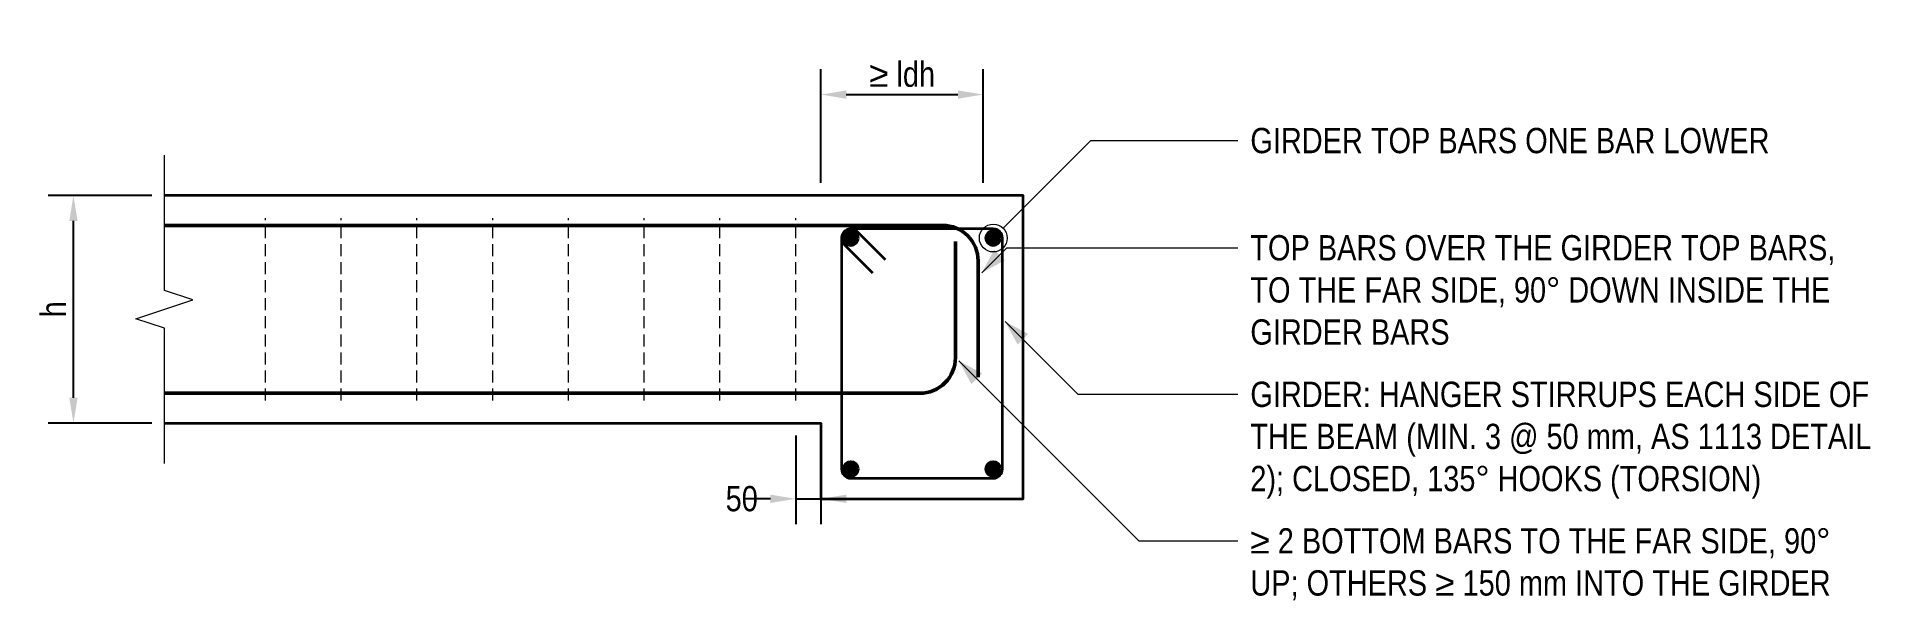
# Model space of a CAD drawing. Header units: millimetres. Extents: x -1553 to 2077, y -72201 to -71085.
import ezdxf

# ---------------------------------------------------------------- set-up
doc = ezdxf.new("R2010")
doc.units = ezdxf.units.MM
doc.header["$LTSCALE"] = 3.75
doc.linetypes.add('HIDDEN', pattern=[9.525, 6.35, -3.175])
for name, color, linetype, lineweight in [('S-ANNO', 3, 'Continuous', 18), ('S-BREAK', 8, 'Continuous', 18), ('S-CONC', 4, 'Continuous', 35), ('S-DIMS', 2, 'Continuous', 18), ('S-REBR', 1, 'Continuous', 50), ('S-REBR-SEC', 30, 'Continuous', 35), ('S-STIR-ELEV', 8, 'HIDDEN', 18), ('S-TEXT', 7, 'Continuous', 18)]:
    doc.layers.add(name, color=color, linetype=linetype, lineweight=lineweight)
doc.styles.add('AN', font='ARIALN_0.TTF')
doc.dimstyles.new('EIT-25', dxfattribs={"dimscale": 25, "dimtxt": 2, "dimasz": 2, "dimexe": 2, "dimexo": 1, "dimgap": 0.6, "dimtad": 1, "dimdec": 0, "dimtxsty": 'AN', "dimcen": 2.5, "dimclrd": 2, "dimclre": 8, "dimclrt": 7, "dimazin": 3, "dimtfac": 1, "dimtmove": 1, "dimatfit": 3, "dimlwd": -1, "dimlwe": -1, "dimarcsym": 0})

msp = doc.modelspace()

# ---------------------------------------------------------------- hatches: boundary and pattern name
at = {"layer": 'S-REBR'}
h = msp.add_hatch(color=256, dxfattribs=at)
h.dxf.hatch_style = 1
edge = h.paths.add_edge_path()
edge.add_arc((59, -71484), 13.8, 0, 360)
h = msp.add_hatch(color=256, dxfattribs=at)
h.dxf.hatch_style = 1
edge = h.paths.add_edge_path()
edge.add_arc((341, -71484), 13.8, 0, 360)
h = msp.add_hatch(color=256, dxfattribs=at)
h.dxf.hatch_style = 1
edge = h.paths.add_edge_path()
edge.add_arc((59, -71941), 13.8, 0, 360)
h = msp.add_hatch(color=256, dxfattribs=at)
h.dxf.hatch_style = 1
edge = h.paths.add_edge_path()
edge.add_arc((341, -71941), 13.8, 0, 360)

# ---------------------------------------------------------------- linework, layer by layer
at = {"layer": 'S-ANNO', "flags": 128}
for points in [[(360.4, -71464.6), (534, -71291), (750, -71291), (825, -71291)], [(318.2, -71552.8), (367.8, -71503.2), (750, -71503.2), (825, -71503.2)], [(364.5, -71649), (508.8, -71793.2), (750, -71793.2), (825, -71793.2)], [(272.9, -71726.9), (629.2, -72083.2), (750, -72083.2), (825, -72083.2)]]:
    msp.add_lwpolyline(points, dxfattribs=at)
at = {"layer": 'S-ANNO'}
msp.add_circle((341, -71484), 27.5, dxfattribs=at)
for points in [[(318.2, -71552.8), (364.2, -71528), (343, -71506.8)], [(364.5, -71649), (389.3, -71695), (410.5, -71673.8)], [(272.9, -71726.9), (297.6, -71772.9), (318.9, -71751.6)]]:
    msp.add_solid(points, dxfattribs=at)
at = {"layer": 'S-BREAK', "flags": 128}
msp.add_lwpolyline([(-1300, -71930), (-1300, -71662.5), (-1356.2, -71643.8), (-1243.8, -71606.2), (-1300, -71587.5), (-1300, -71320)], dxfattribs=at)
at = {"layer": 'S-CONC', "flags": 128}
msp.add_lwpolyline([(-1300, -71850), (0, -71850), (0, -72000), (400, -72000), (400, -71400), (-1300, -71400)], dxfattribs=at)
at = {"layer": 'S-REBR', "flags": 128}
for points in [[(-1300, -71459), (241, -71459, -0.414214), (311, -71529), (311, -71759)], [(-1300, -71791), (196, -71791, 0.414214), (266, -71721), (266, -71491)]]:
    msp.add_lwpolyline(points, format="xyb", dxfattribs=at)
at = {"layer": 'S-REBR'}
for centre in [(59, -71484), (341, -71484), (59, -71941), (341, -71941)]:
    msp.add_circle(centre, 13.8, dxfattribs=at)
at = {"layer": 'S-REBR-SEC', "flags": 128}
msp.add_lwpolyline([(127.8, -71527), (71.9, -71471.1, 0.668179), (40.8, -71484), (40.8, -71941, 0.414214), (59, -71959.2), (341, -71959.2, 0.414214), (359.2, -71941), (359.2, -71484, 0.414214), (341, -71465.8), (59, -71465.8, 0.668179), (46.1, -71496.9), (102, -71552.8)], format="xyb", dxfattribs=at)
at = {"layer": 'S-STIR-ELEV'}
for p, q in [((-1100, -71805.5), (-1100, -71444.5)), ((-950, -71805.5), (-950, -71444.5)), ((-800, -71805.5), (-800, -71444.5)), ((-650, -71805.5), (-650, -71444.5)), ((-500, -71805.5), (-500, -71444.5)), ((-350, -71805.5), (-350, -71444.5)), ((-200, -71805.5), (-200, -71444.5)), ((-50, -71805.5), (-50, -71444.5))]:
    msp.add_line(p, q, dxfattribs=at)

# ---------------------------------------------------------------- texts
at = {"layer": 'S-TEXT', "char_height": 50, "attachment_point": 1, "style": 'AN'}
for s, insert, width in [('GIRDER TOP BARS ONE BAR LOWER', (850, -71266), 1081.55), ('TOP BARS OVER THE GIRDER TOP BARS,\\PTO THE FAR SIDE, 90° DOWN INSIDE THE\\PGIRDER BARS', (850, -71478.2), 1217.297), ('GIRDER: HANGER STIRRUPS EACH SIDE OF\\PTHE BEAM (MIN. 3 @ 50 mm, AS 1113 DETAIL\\P2); CLOSED, 135° HOOKS (TORSION)', (850, -71768.2), 1291.218), ('≥ 2 BOTTOM BARS TO THE FAR SIDE, 90°\\PUP; OTHERS ≥ 150 mm INTO THE GIRDER', (850, -72058.2), 1207.471)]:
    msp.add_mtext(s, dxfattribs=dict(at, insert=insert, width=width))

# ---------------------------------------------------------------- dimensions: what is measured, and where the dimension line sits
at = {"layer": 'S-DIMS'}
msp.add_linear_dim(base=(0, -71200), p1=(0, -71400), p2=(321, -71400), text='≥ ldh', dimstyle='EIT-25', dxfattribs=at).render()
msp.add_linear_dim(base=(-1480, -71850), p1=(-1300, -71850), p2=(-1300, -71400), angle=90, text='h', dimstyle='EIT-25', dxfattribs=at).render()
msp.add_linear_dim(base=(-50, -72000), p1=(-50, -71850), p2=(0, -71850), location=(-156.9, -72000), text='50', dimstyle='EIT-25', override={"dimtmove": 2}, dxfattribs=at).render()

doc.saveas('drawing.dxf')
